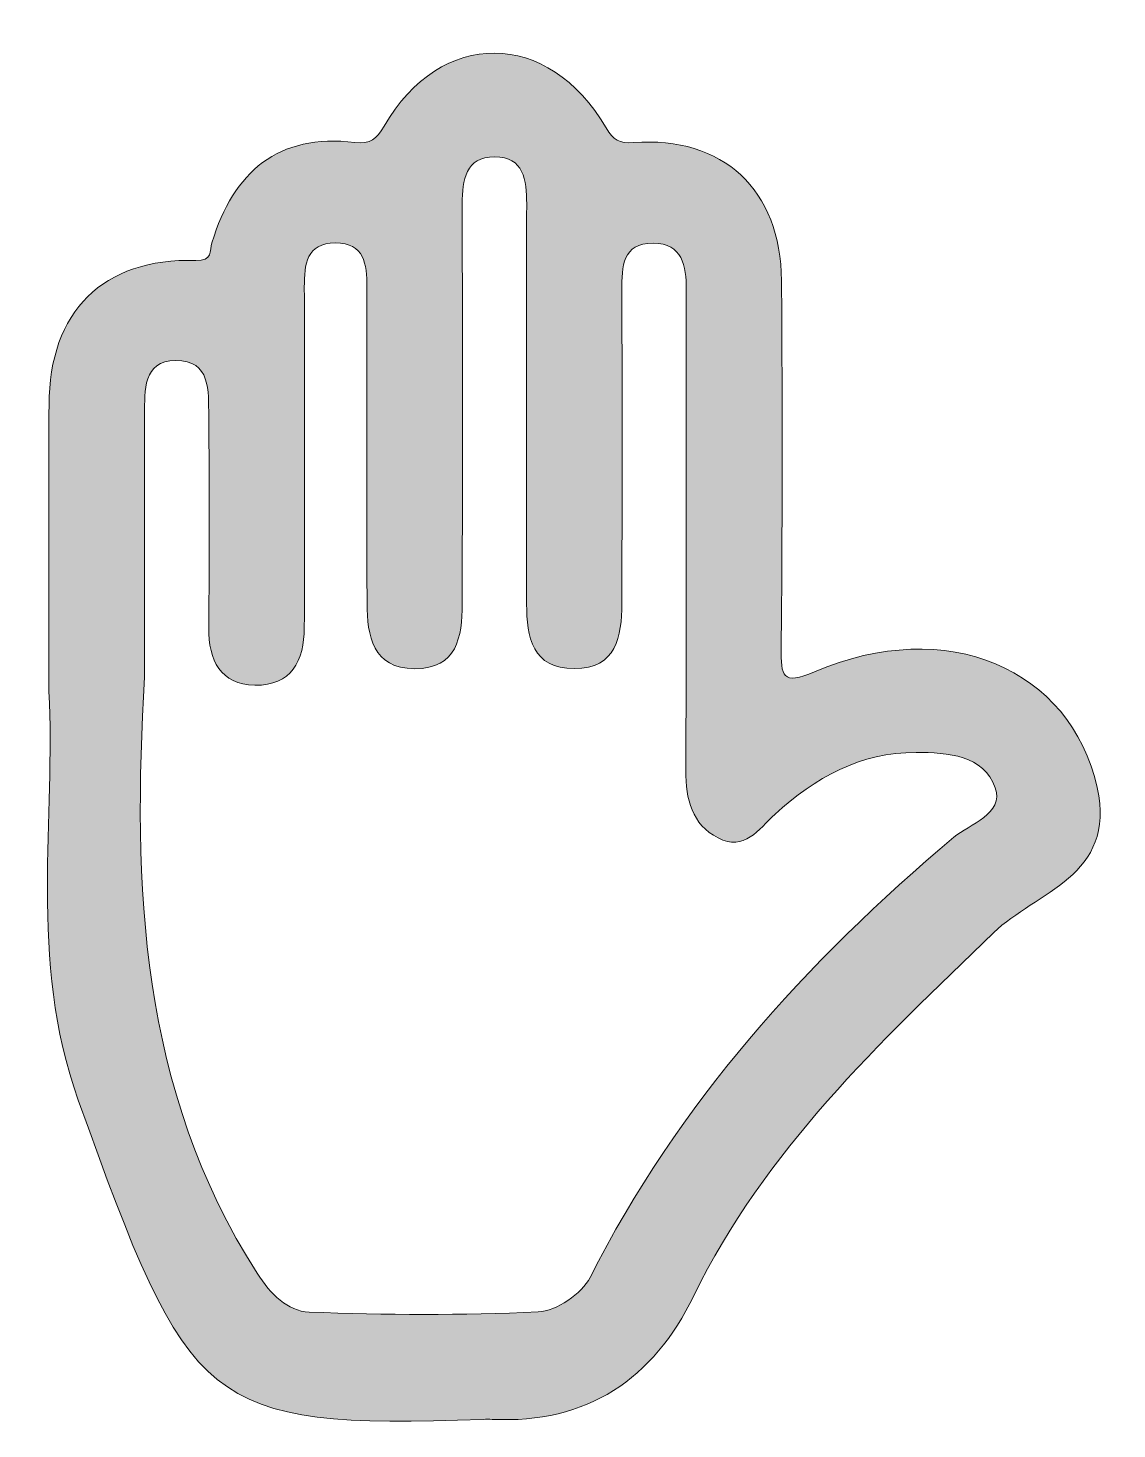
# Model space of a CAD drawing. Extents: x 41 to 171, y -177 to -10.
import ezdxf

# ---------------------------------------------------------------- set-up
doc = ezdxf.new("R2010")
doc.units = 0
doc.header["$MEASUREMENT"] = 0
doc.layers.add('Capa 6', color=7, linetype='Continuous', lineweight=0)

msp = doc.modelspace()

# ---------------------------------------------------------------- hatches: boundary and pattern name
at = {"layer": 'Capa 6', "true_color": 0x242424, "transparency": 33554687}
h = msp.add_hatch(color=250, dxfattribs=at)
h.dxf.hatch_style = 2
edge = h.paths.add_edge_path()
edge.add_spline(control_points=[(55.32, -86.9), (53.89, -111.69), (54.7, -136.03), (68.74, -157.94), (70.37, -160.48), (72.35, -162.49), (74.96, -162.59), (84.05, -162.93), (93.17, -163), (102.25, -162.56), (104.43, -162.45), (107.46, -160.43), (108.45, -158.46), (118.95, -137.65), (134.15, -120.87), (151.8, -105.99), (153.65, -104.42), (157.84, -103.2), (156.75, -100.1), (155.37, -96.19), (151.08, -95.88), (147.33, -95.87), (140.67, -95.85), (135.24, -98.88), (130.49, -103.24), (128.5, -105.08), (126.82, -107.69), (123.7, -106.07), (120.58, -104.45), (119.83, -101.47), (119.85, -98.04), (119.94, -78.93), (119.88, -59.82), (119.9, -40.71), (119.9, -37.88), (119.48, -35.17), (115.96, -35.15), (112.28, -35.14), (112.22, -37.98), (112.23, -40.75), (112.26, -53.22), (112.27, -65.68), (112.22, -78.14), (112.21, -82.02), (111.59, -85.87), (106.56, -85.88), (101.53, -85.9), (100.88, -82.1), (100.87, -78.19), (100.83, -62.29), (100.83, -46.38), (100.88, -30.48), (100.88, -27.62), (100.54, -24.86), (97.06, -24.86), (93.6, -24.86), (93.19, -27.62), (93.19, -30.47), (93.23, -46.38), (93.23, -62.28), (93.19, -78.19), (93.18, -82.08), (92.59, -85.91), (87.53, -85.89), (82.47, -85.86), (81.88, -81.94), (81.85, -78.11), (81.77, -65.53), (81.81, -52.95), (81.83, -40.37), (81.84, -37.67), (81.55, -35.12), (78.08, -35.13), (74.6, -35.14), (74.37, -37.7), (74.37, -40.39), (74.4, -53.93), (74.4, -67.46), (74.37, -80.99), (74.36, -84.93), (72.8, -87.95), (68.47, -87.85), (64.36, -87.76), (62.95, -84.89), (62.98, -81.02), (63.04, -72.6), (63.05, -64.17), (62.97, -55.74), (62.94, -52.83), (63.24, -49.1), (59.03, -49.14), (55.1, -49.19), (55.34, -52.74), (55.33, -55.57), (55.29, -66.01), (55.32, -76.46), (55.32, -86.9)], knot_values=[0, 0, 0, 0, 1, 1, 1, 2, 2, 2, 3, 3, 3, 4, 4, 4, 5, 5, 5, 6, 6, 6, 7, 7, 7, 8, 8, 8, 9, 9, 9, 10, 10, 10, 11, 11, 11, 12, 12, 12, 13, 13, 13, 14, 14, 14, 15, 15, 15, 16, 16, 16, 17, 17, 17, 18, 18, 18, 19, 19, 19, 20, 20, 20, 21, 21, 21, 22, 22, 22, 23, 23, 23, 24, 24, 24, 25, 25, 25, 26, 26, 26, 27, 27, 27, 28, 28, 28, 29, 29, 29, 30, 30, 30, 31, 31, 31, 32, 32, 32, 32], degree=3, periodic=0)
edge = h.paths.add_edge_path()
edge.add_spline(control_points=[(43.92, -88.62), (43.92, -75.58), (43.9, -65.02), (43.93, -54.47), (43.97, -43.29), (50.34, -36.92), (61.43, -37.22), (63.47, -37.27), (63.06, -36.08), (63.36, -35.1), (65.92, -26.65), (71.23, -22.06), (80.39, -23.15), (82.27, -23.38), (82.98, -22.77), (83.87, -21.22), (90.57, -9.51), (103.55, -9.61), (110.34, -21.42), (111.19, -22.89), (111.92, -23.28), (113.6, -23.16), (124.31, -22.39), (131.17, -28.75), (131.26, -39.63), (131.37, -54.22), (131.37, -68.82), (131.22, -83.4), (131.18, -86.81), (131.34, -87.89), (135.19, -86.25), (151.01, -79.53), (165.71, -85.86), (168.89, -100.06), (171.25, -110.64), (161.54, -112.53), (156.56, -117.34), (142.98, -130.47), (129.24, -143.28), (120.81, -160.65), (115.98, -170.59), (108.11, -175.92), (96.76, -175.38), (96.4, -175.36), (96.05, -175.37), (95.69, -175.38), (62.24, -176.53), (60.72, -174.25), (47.41, -137.31), (41.43, -120.69), (44.76, -103.22), (43.92, -88.62)], knot_values=[0, 0, 0, 0, 1, 1, 1, 2, 2, 2, 3, 3, 3, 4, 4, 4, 5, 5, 5, 6, 6, 6, 7, 7, 7, 8, 8, 8, 9, 9, 9, 10, 10, 10, 11, 11, 11, 12, 12, 12, 13, 13, 13, 14, 14, 14, 15, 15, 15, 16, 16, 16, 17, 17, 17, 17], degree=3, periodic=0)

# ---------------------------------------------------------------- linework, layer by layer
at = {"layer": 'Capa 6'}
for points, knots in [([(43.92, -88.62), (43.92, -75.58), (43.9, -65.02), (43.93, -54.47), (43.97, -43.29), (50.34, -36.92), (61.43, -37.22), (63.47, -37.27), (63.06, -36.08), (63.36, -35.1), (65.92, -26.65), (71.23, -22.06), (80.39, -23.15), (82.27, -23.38), (82.98, -22.77), (83.87, -21.22), (90.57, -9.51), (103.55, -9.61), (110.34, -21.42), (111.19, -22.89), (111.92, -23.28), (113.6, -23.16), (124.31, -22.39), (131.17, -28.75), (131.26, -39.63), (131.37, -54.22), (131.37, -68.82), (131.22, -83.4), (131.18, -86.81), (131.34, -87.89), (135.19, -86.25), (151.01, -79.53), (165.71, -85.86), (168.89, -100.06), (171.25, -110.64), (161.54, -112.53), (156.56, -117.34), (142.98, -130.47), (129.24, -143.28), (120.81, -160.65), (115.98, -170.59), (108.11, -175.92), (96.76, -175.38), (96.4, -175.36), (96.05, -175.37), (95.69, -175.38), (62.24, -176.53), (60.72, -174.25), (47.41, -137.31), (41.43, -120.69), (44.76, -103.22), (43.92, -88.62)], [0, 0, 0, 0, 1, 1, 1, 2, 2, 2, 3, 3, 3, 4, 4, 4, 5, 5, 5, 6, 6, 6, 7, 7, 7, 8, 8, 8, 9, 9, 9, 10, 10, 10, 11, 11, 11, 12, 12, 12, 13, 13, 13, 14, 14, 14, 15, 15, 15, 16, 16, 16, 17, 17, 17, 17]), ([(55.32, -86.9), (53.89, -111.69), (54.7, -136.03), (68.74, -157.94), (70.37, -160.48), (72.35, -162.49), (74.96, -162.59), (84.05, -162.93), (93.17, -163), (102.25, -162.56), (104.43, -162.45), (107.46, -160.43), (108.45, -158.46), (118.95, -137.65), (134.15, -120.87), (151.8, -105.99), (153.65, -104.42), (157.84, -103.2), (156.75, -100.1), (155.37, -96.19), (151.08, -95.88), (147.33, -95.87), (140.67, -95.85), (135.24, -98.88), (130.49, -103.24), (128.5, -105.08), (126.82, -107.69), (123.7, -106.07), (120.58, -104.45), (119.83, -101.47), (119.85, -98.04), (119.94, -78.93), (119.88, -59.82), (119.9, -40.71), (119.9, -37.88), (119.48, -35.17), (115.96, -35.15), (112.28, -35.14), (112.22, -37.98), (112.23, -40.75), (112.26, -53.22), (112.27, -65.68), (112.22, -78.14), (112.21, -82.02), (111.59, -85.87), (106.56, -85.88), (101.53, -85.9), (100.88, -82.1), (100.87, -78.19), (100.83, -62.29), (100.83, -46.38), (100.88, -30.48), (100.88, -27.62), (100.54, -24.86), (97.06, -24.86), (93.6, -24.86), (93.19, -27.62), (93.19, -30.47), (93.23, -46.38), (93.23, -62.28), (93.19, -78.19), (93.18, -82.08), (92.59, -85.91), (87.53, -85.89), (82.47, -85.86), (81.88, -81.94), (81.85, -78.11), (81.77, -65.53), (81.81, -52.95), (81.83, -40.37), (81.84, -37.67), (81.55, -35.12), (78.08, -35.13), (74.6, -35.14), (74.37, -37.7), (74.37, -40.39), (74.4, -53.93), (74.4, -67.46), (74.37, -80.99), (74.36, -84.93), (72.8, -87.95), (68.47, -87.85), (64.36, -87.76), (62.95, -84.89), (62.98, -81.02), (63.04, -72.6), (63.05, -64.17), (62.97, -55.74), (62.94, -52.83), (63.24, -49.1), (59.03, -49.14), (55.1, -49.19), (55.34, -52.74), (55.33, -55.57), (55.29, -66.01), (55.32, -76.46), (55.32, -86.9)], [0, 0, 0, 0, 1, 1, 1, 2, 2, 2, 3, 3, 3, 4, 4, 4, 5, 5, 5, 6, 6, 6, 7, 7, 7, 8, 8, 8, 9, 9, 9, 10, 10, 10, 11, 11, 11, 12, 12, 12, 13, 13, 13, 14, 14, 14, 15, 15, 15, 16, 16, 16, 17, 17, 17, 18, 18, 18, 19, 19, 19, 20, 20, 20, 21, 21, 21, 22, 22, 22, 23, 23, 23, 24, 24, 24, 25, 25, 25, 26, 26, 26, 27, 27, 27, 28, 28, 28, 29, 29, 29, 30, 30, 30, 31, 31, 31, 32, 32, 32, 32])]:
    msp.add_open_spline(points, degree=3, knots=knots, dxfattribs=at)

doc.saveas('drawing.dxf')
